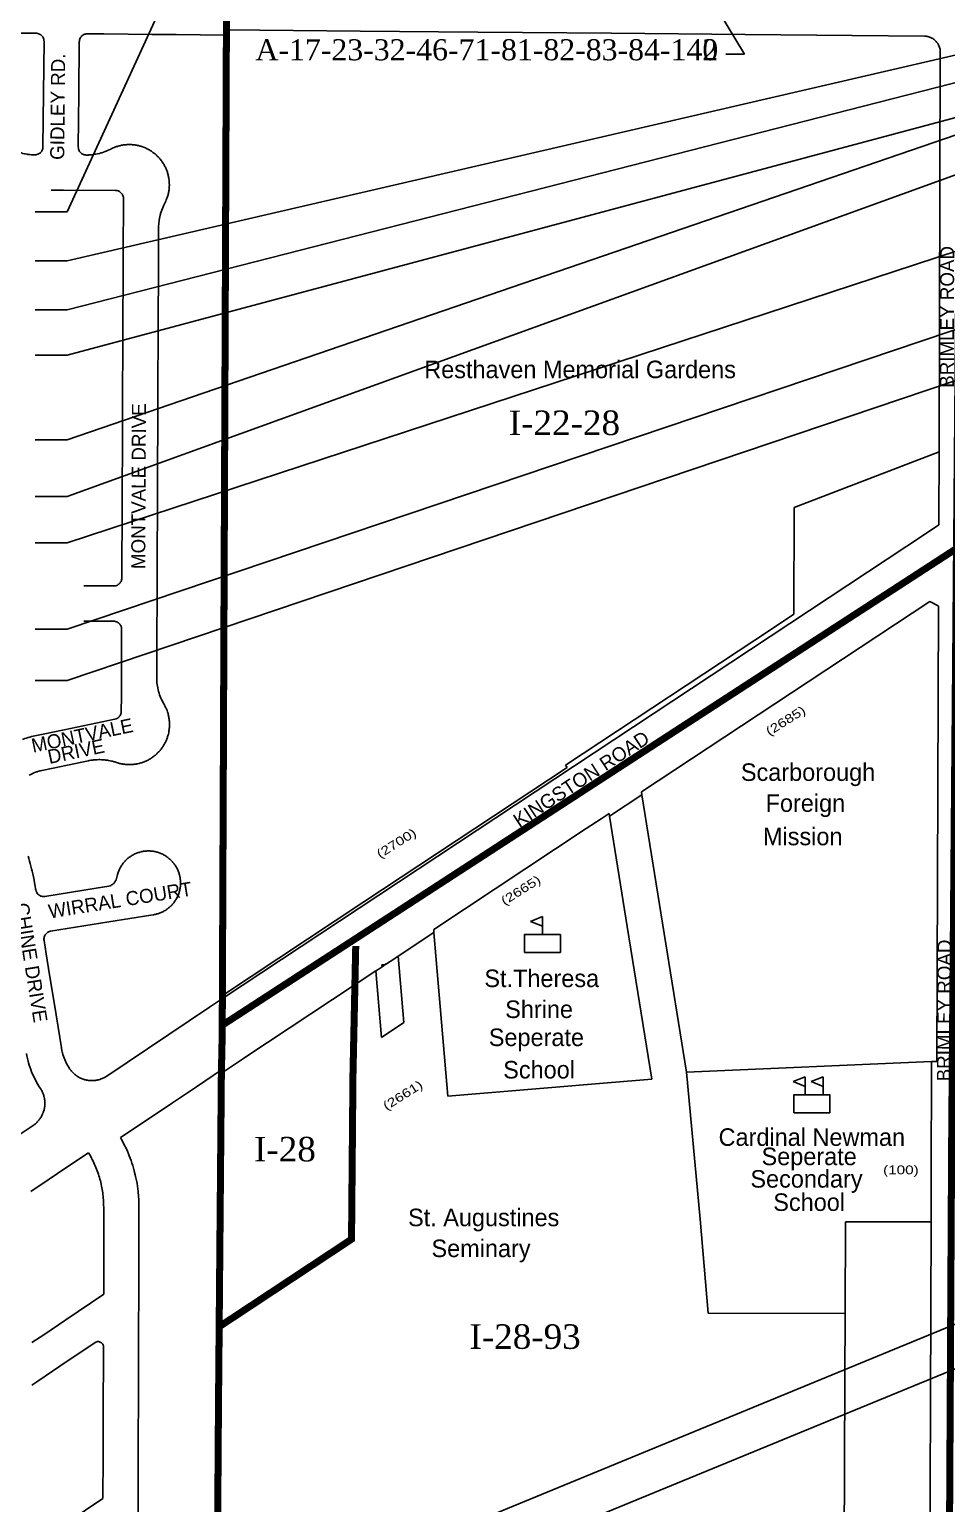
# Model space of a CAD drawing. Header units: millimetres. Extents: x 1745962 to 1749233, y 4525379 to 4529927.
# Drawn here: x 1746334 to 1746856, y 4526928 to 4527769 of the extents above; entities that cross this region are included whole.
import ezdxf
from ezdxf.enums import TextEntityAlignment as Align

# ---------------------------------------------------------------- set-up
doc = ezdxf.new("R2010")
doc.units = ezdxf.units.MM
doc.header["$LTSCALE"] = 10
doc.header["$MEASUREMENT"] = 0
doc.layers.add('2020-TECH AMEND_PENDING', color=40, linetype='Continuous', plot=False)
for name, color, linetype in [('AROLL_ADDRESS', 44, 'Continuous'), ('AROLL_LOTS', 8, 'Continuous'), ('AROLL_ROADS', 7, 'Continuous'), ('INSTITUTE', 200, 'Continuous'), ('PARKS', 62, 'Continuous'), ('ZONING_STANDARDS', 140, 'Continuous'), ('ZONING_ZONES', 140, 'Continuous')]:
    doc.layers.add(name, color=color, linetype=linetype)
doc.styles.add('DUTCH', font='dutcheb.ttf')
doc.styles.add('Univers Condensed', font='UNVR57W.TTF')
doc.styles.add('Univers Light Condensed', font='unvr47a.ttf')

# ---------------------------------------------------------------- blocks, each defined once
blk = doc.blocks.new('SEP')
at = {"layer": 'INSTITUTE'}
for p, q in [((0, 10.24), (-6.82, 7.51)), ((0, 4.78), (0, 10.24)), ((0, 4.78), (-6.82, 7.51)), ((0, 0), (0, 4.78))]:
    blk.add_line(p, q, dxfattribs=at)
blk.add_lwpolyline([(-10.24, -10.24), (10.24, -10.24), (10.24, 0), (-10.24, 0)], close=True, dxfattribs=at)
blk = doc.blocks.new('SEP-SS')
at = {"layer": 'INSTITUTE'}
for p, q in [((-3.75, 10.24), (-10.58, 7.51)), ((-3.75, 4.78), (-3.75, 10.24)), ((6.48, 10.24), (-0.34, 7.51)), ((6.48, 4.78), (6.48, 10.24)), ((-3.75, 4.78), (-10.58, 7.51)), ((-3.75, 0), (-3.75, 4.78)), ((6.48, 4.78), (-0.34, 7.51)), ((6.48, 0), (6.48, 4.78))]:
    blk.add_line(p, q, dxfattribs=at)
blk.add_lwpolyline([(-10.24, -10.24), (10.24, -10.24), (10.24, 0), (-10.24, 0)], close=True, dxfattribs=at)

msp = doc.modelspace()

# ---------------------------------------------------------------- linework, layer by layer
at = {"layer": 'AROLL_LOTS'}
for points in [[(1746445.87, 4527765.64), (1746445.88, 4527768.68)], [(1746445.88, 4527768.68), (1746522.08, 4527767.98)], [(1746522.08, 4527767.98), (1746589.11, 4527767.37)], [(1746328.24, 4527766.8), (1746337.38, 4527766.7)], [(1746337.38, 4527766.7), (1746337.88, 4527766.67), (1746338.37, 4527766.58), (1746338.85, 4527766.44), (1746339.31, 4527766.25), (1746339.75, 4527766.01), (1746340.16, 4527765.72), (1746340.54, 4527765.4), (1746340.87, 4527765.03), (1746341.17, 4527764.62), (1746341.42, 4527764.19), (1746341.62, 4527763.73), (1746341.77, 4527763.25), (1746341.87, 4527762.76), (1746341.9, 4527762.08)], [(1746341.9, 4527762.08), (1746341.61, 4527732.5)], [(1746362.02, 4527761.89), (1746361.73, 4527732.32)], [(1746362.02, 4527761.89), (1746362.06, 4527762.38), (1746362.14, 4527762.88), (1746362.28, 4527763.36), (1746362.48, 4527763.82), (1746362.72, 4527764.26), (1746363, 4527764.66), (1746363.34, 4527765.04), (1746363.7, 4527765.38), (1746364.11, 4527765.67), (1746364.54, 4527765.92), (1746364.99, 4527766.12), (1746365.47, 4527766.27), (1746365.96, 4527766.37), (1746366.64, 4527766.41)], [(1746366.64, 4527766.41), (1746376.09, 4527766.31)], [(1746376.09, 4527766.31), (1746389.8, 4527766.18)], [(1746389.8, 4527766.18), (1746403.51, 4527766.05)], [(1746403.51, 4527766.05), (1746417.22, 4527765.92)], [(1746417.22, 4527765.92), (1746430.94, 4527765.79)], [(1746430.94, 4527765.79), (1746445.87, 4527765.64)], [(1746445.72, 4527731.51), (1746445.87, 4527765.64)], [(1746589.11, 4527767.37), (1746665.3, 4527766.68)], [(1746665.3, 4527766.68), (1746741.5, 4527765.98)], [(1746741.5, 4527765.98), (1746802.46, 4527765.43)], [(1746802.46, 4527765.43), (1746843.72, 4527765.06)], [(1746843.72, 4527765.06), (1746844.22, 4527765.04), (1746844.71, 4527764.99), (1746845.2, 4527764.92), (1746845.7, 4527764.82), (1746846.18, 4527764.69), (1746846.66, 4527764.54), (1746847.13, 4527764.36), (1746847.59, 4527764.16), (1746848.03, 4527763.93), (1746848.46, 4527763.68), (1746848.88, 4527763.4), (1746849.28, 4527763.1), (1746849.66, 4527762.78), (1746850.03, 4527762.45), (1746850.38, 4527762.09), (1746850.7, 4527761.71), (1746851.01, 4527761.32), (1746851.3, 4527760.9), (1746851.55, 4527760.48), (1746851.79, 4527760.04), (1746852.01, 4527759.58), (1746852.2, 4527759.12), (1746852.36, 4527758.65), (1746852.5, 4527758.16), (1746852.61, 4527757.68), (1746852.69, 4527757.18), (1746852.74, 4527756.69), (1746852.77, 4527755.88)], [(1746852.08, 4527528.08), (1746852.77, 4527755.88)], [(1746341.61, 4527732.5), (1746341.3, 4527701.9)], [(1746361.73, 4527732.32), (1746361.42, 4527701.88)], [(1746445.68, 4527722.37), (1746445.72, 4527731.51)], [(1746445.55, 4527693.43), (1746445.68, 4527722.37)], [(1746341.3, 4527701.9), (1746341.27, 4527701.4), (1746341.18, 4527700.9), (1746341.04, 4527700.42), (1746340.85, 4527699.97), (1746340.61, 4527699.53), (1746340.32, 4527699.12), (1746339.99, 4527698.75), (1746339.62, 4527698.41), (1746339.21, 4527698.11), (1746338.78, 4527697.87), (1746338.32, 4527697.67), (1746337.85, 4527697.52), (1746337.36, 4527697.42), (1746336.73, 4527697.39)], [(1746365.97, 4527697.26), (1746365.47, 4527697.29), (1746364.99, 4527697.38), (1746364.5, 4527697.52), (1746364.04, 4527697.7), (1746363.6, 4527697.94), (1746363.19, 4527698.23), (1746362.82, 4527698.55), (1746362.47, 4527698.92), (1746362.17, 4527699.32), (1746361.92, 4527699.75), (1746361.72, 4527700.21), (1746361.57, 4527700.69), (1746361.47, 4527701.18), (1746361.42, 4527701.88)], [(1746375.83, 4527698.9), (1746376.78, 4527699.24), (1746377.24, 4527699.42), (1746378.17, 4527699.81), (1746379.08, 4527700.21), (1746380.03, 4527700.7)], [(1746380.03, 4527700.7), (1746380.47, 4527700.91), (1746380.92, 4527701.13), (1746381.39, 4527701.33), (1746381.84, 4527701.52), (1746382.31, 4527701.71), (1746382.78, 4527701.88), (1746383.25, 4527702.05), (1746383.73, 4527702.2), (1746384.2, 4527702.34), (1746384.68, 4527702.47), (1746385.17, 4527702.6), (1746385.66, 4527702.71), (1746386.15, 4527702.81), (1746386.65, 4527702.9), (1746387.26, 4527702.99)], [(1746387.26, 4527702.99), (1746387.76, 4527703.06), (1746388.25, 4527703.11), (1746388.76, 4527703.16), (1746389.25, 4527703.19), (1746389.76, 4527703.21), (1746390.26, 4527703.23), (1746390.76, 4527703.23), (1746391.26, 4527703.21), (1746391.75, 4527703.19), (1746392.26, 4527703.16), (1746392.75, 4527703.11), (1746393.25, 4527703.06), (1746393.74, 4527702.99), (1746394.23, 4527702.91), (1746394.73, 4527702.83), (1746395.22, 4527702.73), (1746395.71, 4527702.62), (1746396.2, 4527702.5), (1746396.68, 4527702.37), (1746397.16, 4527702.23), (1746397.64, 4527702.07), (1746398.1, 4527701.92), (1746398.57, 4527701.74), (1746399.21, 4527701.49)], [(1746399.21, 4527701.49), (1746399.68, 4527701.29), (1746400.14, 4527701.09), (1746400.58, 4527700.88), (1746401.03, 4527700.65), (1746401.48, 4527700.41), (1746401.9, 4527700.16), (1746402.34, 4527699.91), (1746402.76, 4527699.65), (1746403.19, 4527699.38), (1746403.59, 4527699.1), (1746404, 4527698.8), (1746404.4, 4527698.5), (1746404.8, 4527698.2), (1746405.18, 4527697.88), (1746405.56, 4527697.55), (1746405.93, 4527697.22), (1746406.29, 4527696.87), (1746406.66, 4527696.52), (1746407.01, 4527696.17), (1746407.34, 4527695.8), (1746407.68, 4527695.43), (1746408, 4527695.06), (1746408.32, 4527694.66), (1746408.75, 4527694.12)], [(1746336.73, 4527697.39), (1746335.73, 4527697.4), (1746334.73, 4527697.45), (1746333.73, 4527697.54), (1746332.74, 4527697.66), (1746332.24, 4527697.73), (1746331.25, 4527697.9), (1746330.77, 4527697.99), (1746329.79, 4527698.21), (1746328.82, 4527698.46), (1746328.74, 4527698.48)], [(1746375.83, 4527698.9), (1746374.89, 4527698.59), (1746374.41, 4527698.45), (1746373.45, 4527698.18), (1746372.48, 4527697.96), (1746371.49, 4527697.76), (1746370.99, 4527697.68), (1746370.01, 4527697.53), (1746369.52, 4527697.47), (1746368.52, 4527697.37), (1746367.52, 4527697.3), (1746367.02, 4527697.28), (1746365.97, 4527697.26)], [(1746408.75, 4527694.12), (1746409.04, 4527693.72), (1746409.33, 4527693.3), (1746409.61, 4527692.89), (1746409.88, 4527692.47), (1746410.14, 4527692.05), (1746410.39, 4527691.61), (1746410.63, 4527691.17), (1746410.86, 4527690.73), (1746411.08, 4527690.28), (1746411.29, 4527689.83), (1746411.49, 4527689.37), (1746411.68, 4527688.91), (1746411.86, 4527688.44), (1746412.04, 4527687.98), (1746412.2, 4527687.5), (1746412.36, 4527687.02), (1746412.49, 4527686.54), (1746412.62, 4527686.06), (1746412.74, 4527685.57), (1746412.85, 4527685.09), (1746412.95, 4527684.6), (1746413.04, 4527684.11), (1746413.11, 4527683.62), (1746413.2, 4527682.93)], [(1746445.47, 4527675.15), (1746445.55, 4527693.43)], [(1746345.95, 4527677.23), (1746353.07, 4527677.2)], [(1746353.07, 4527677.2), (1746382.62, 4527677.07)], [(1746382.62, 4527677.07), (1746383.11, 4527677.05), (1746383.61, 4527676.97), (1746384.09, 4527676.83), (1746384.55, 4527676.64), (1746384.98, 4527676.4), (1746385.4, 4527676.12), (1746385.78, 4527675.79), (1746386.12, 4527675.42), (1746386.41, 4527675.02), (1746386.66, 4527674.59), (1746386.87, 4527674.13), (1746387.02, 4527673.65), (1746387.12, 4527673.16), (1746387.16, 4527672.49)], [(1746413.2, 4527682.93), (1746413.25, 4527682.43), (1746413.29, 4527681.93), (1746413.32, 4527681.44), (1746413.33, 4527680.93), (1746413.35, 4527680.43), (1746413.34, 4527679.93), (1746413.33, 4527679.43), (1746413.3, 4527678.93), (1746413.26, 4527678.44), (1746413.21, 4527677.94), (1746413.16, 4527677.44), (1746413.09, 4527676.94), (1746413.01, 4527676.45), (1746412.92, 4527675.96), (1746412.81, 4527675.47), (1746412.7, 4527674.98), (1746412.58, 4527674.49), (1746412.44, 4527674.01), (1746412.3, 4527673.53), (1746412.14, 4527673.06), (1746411.98, 4527672.6), (1746411.8, 4527672.13), (1746411.62, 4527671.66), (1746411.35, 4527671.02)], [(1746445.41, 4527659.92), (1746445.47, 4527675.15)], [(1746387.13, 4527663.35), (1746387.16, 4527672.49)], [(1746407.47, 4527659.53), (1746407.54, 4527660.03), (1746407.7, 4527661.01), (1746407.9, 4527662), (1746408.13, 4527662.97), (1746408.26, 4527663.45), (1746408.39, 4527663.93), (1746408.69, 4527664.89), (1746409, 4527665.83), (1746409.36, 4527666.77), (1746409.54, 4527667.24), (1746409.75, 4527667.7), (1746410.16, 4527668.61), (1746410.38, 4527669.05), (1746410.74, 4527669.78)], [(1746411.35, 4527671.02), (1746411.14, 4527670.57), (1746410.74, 4527669.78)], [(1746387.07, 4527649.63), (1746387.13, 4527663.35)], [(1746407.21, 4527655.76), (1746407.24, 4527656.76), (1746407.29, 4527657.76), (1746407.38, 4527658.76), (1746407.47, 4527659.53)], [(1746445.35, 4527647.19), (1746445.41, 4527659.92)], [(1746407.18, 4527647.34), (1746407.21, 4527655.76)], [(1746387.01, 4527635.92), (1746387.07, 4527649.63)], [(1746407.13, 4527635.16), (1746407.18, 4527647.34)], [(1746445.3, 4527634.99), (1746445.35, 4527647.19)], [(1746386.96, 4527622.2), (1746387.01, 4527635.92)], [(1746407.07, 4527622.97), (1746407.13, 4527635.16)], [(1746445.24, 4527622.8), (1746445.3, 4527634.99)], [(1746386.9, 4527608.49), (1746386.96, 4527622.2)], [(1746407.02, 4527610.77), (1746407.07, 4527622.97)], [(1746445.19, 4527610.62), (1746445.24, 4527622.8)], [(1746386.84, 4527594.78), (1746386.9, 4527608.49)], [(1746406.98, 4527598.58), (1746407.02, 4527610.77)], [(1746445.14, 4527598.43), (1746445.19, 4527610.62)], [(1746386.78, 4527581.06), (1746386.84, 4527594.78)], [(1746406.92, 4527586.4), (1746406.98, 4527598.58)], [(1746445.08, 4527586.24), (1746445.14, 4527598.43)], [(1746406.87, 4527574.2), (1746406.92, 4527586.4)], [(1746445.02, 4527574.04), (1746445.08, 4527586.24)], [(1746386.73, 4527567.35), (1746386.78, 4527581.06)], [(1746406.83, 4527562.01), (1746406.87, 4527574.2)], [(1746386.67, 4527553.63), (1746386.73, 4527567.35)], [(1746444.97, 4527561.85), (1746445.02, 4527574.04)], [(1746406.77, 4527549.83), (1746406.83, 4527562.01)], [(1746444.92, 4527549.67), (1746444.97, 4527561.85)], [(1746386.62, 4527539.92), (1746386.67, 4527553.63)], [(1746406.72, 4527537.63), (1746406.77, 4527549.83)], [(1746444.86, 4527537.48), (1746444.92, 4527549.67)], [(1746386.55, 4527526.2), (1746386.62, 4527539.92)], [(1746406.67, 4527525.44), (1746406.72, 4527537.63)], [(1746444.81, 4527525.28), (1746444.86, 4527537.48)], [(1746386.51, 4527512.49), (1746386.55, 4527526.2)], [(1746406.62, 4527513.25), (1746406.67, 4527525.44)], [(1746444.76, 4527513.09), (1746444.81, 4527525.28)], [(1746769.48, 4527496.36), (1746852.08, 4527528.08)], [(1746851.97, 4527489.98), (1746852.08, 4527528.08)], [(1746386.45, 4527498.78), (1746386.51, 4527512.49)], [(1746406.57, 4527501.06), (1746406.62, 4527513.25)], [(1746444.7, 4527500.9), (1746444.76, 4527513.09)], [(1746386.39, 4527485.06), (1746386.45, 4527498.78)], [(1746406.52, 4527488.87), (1746406.57, 4527501.06)], [(1746444.65, 4527488.72), (1746444.7, 4527500.9)], [(1746769.29, 4527435.4), (1746769.48, 4527496.36)], [(1746386.33, 4527469.82), (1746386.39, 4527485.06)], [(1746406.46, 4527476.68), (1746406.52, 4527488.87)], [(1746444.59, 4527476.52), (1746444.65, 4527488.72)], [(1746844.83, 4527481.71), (1746851.96, 4527486.34)], [(1746851.96, 4527486.34), (1746851.97, 4527489.98)], [(1746406.42, 4527464.49), (1746406.46, 4527476.68)], [(1746443.57, 4527216.25), (1746844.83, 4527481.71)], [(1746444.55, 4527464.33), (1746444.59, 4527476.52)], [(1746386.27, 4527456.11), (1746386.33, 4527469.82)], [(1746406.37, 4527452.3), (1746406.42, 4527464.49)], [(1746444.49, 4527452.14), (1746444.55, 4527464.33)], [(1746381.68, 4527451.56), (1746364.59, 4527451.63)], [(1746386.27, 4527456.11), (1746386.24, 4527455.61), (1746386.16, 4527455.12), (1746386.02, 4527454.64), (1746385.83, 4527454.17), (1746385.59, 4527453.74), (1746385.31, 4527453.32), (1746384.98, 4527452.94), (1746384.61, 4527452.61), (1746384.21, 4527452.31), (1746383.78, 4527452.06), (1746383.32, 4527451.85), (1746382.84, 4527451.7), (1746382.35, 4527451.6), (1746381.68, 4527451.56)], [(1746406.31, 4527440.11), (1746406.37, 4527452.3)], [(1746444.43, 4527439.95), (1746444.49, 4527452.14)], [(1746406.27, 4527427.91), (1746406.31, 4527440.11)], [(1746444.39, 4527427.76), (1746444.43, 4527439.95)], [(1746777.4, 4527396.88), (1746846.75, 4527442.76)], [(1746851.62, 4527440.13), (1746846.75, 4527442.76)], [(1746850.87, 4527180.45), (1746851.82, 4527440.02)], [(1746851.82, 4527440.02), (1746851.62, 4527440.13)], [(1746381.6, 4527431.44), (1746364.59, 4527431.51)], [(1746381.6, 4527431.44), (1746382.09, 4527431.41), (1746382.59, 4527431.33), (1746383.07, 4527431.19), (1746383.53, 4527431.01), (1746383.97, 4527430.77), (1746384.38, 4527430.48), (1746384.76, 4527430.15), (1746385.1, 4527429.79), (1746385.39, 4527429.38), (1746385.64, 4527428.95), (1746385.85, 4527428.49), (1746386, 4527428.02), (1746386.1, 4527427.53), (1746386.15, 4527426.85)], [(1746757.17, 4527427.38), (1746769.29, 4527435.4)], [(1746386.11, 4527417.12), (1746386.15, 4527426.85)], [(1746406.22, 4527415.73), (1746406.27, 4527427.91)], [(1746444.33, 4527415.57), (1746444.39, 4527427.76)], [(1746639.24, 4527349.36), (1746757.17, 4527427.38)], [(1746386.05, 4527402.81), (1746386.11, 4527417.12)], [(1746406.16, 4527403.54), (1746406.22, 4527415.73)], [(1746444.27, 4527403.38), (1746444.33, 4527415.57)], [(1746385.99, 4527388.51), (1746386.05, 4527402.81)], [(1746406.15, 4527399.58), (1746406.16, 4527403.54)], [(1746407.23, 4527391.43), (1746406.97, 4527392.4), (1746406.76, 4527393.37), (1746406.58, 4527394.36), (1746406.43, 4527395.35), (1746406.3, 4527396.34), (1746406.22, 4527397.33), (1746406.17, 4527398.33), (1746406.16, 4527398.84), (1746406.15, 4527399.58)], [(1746444.21, 4527390.89), (1746444.27, 4527403.38)], [(1746410.32, 4527384.07), (1746409.82, 4527384.95), (1746409.37, 4527385.83), (1746408.93, 4527386.73), (1746408.53, 4527387.65), (1746408.15, 4527388.57), (1746407.82, 4527389.52), (1746407.51, 4527390.47), (1746407.23, 4527391.43)], [(1746444.14, 4527374.37), (1746444.21, 4527390.89)], [(1746682.44, 4527334.08), (1746777.4, 4527396.88)], [(1746385.95, 4527380.03), (1746385.99, 4527388.51)], [(1746410.32, 4527384.07), (1746410.56, 4527383.64), (1746410.8, 4527383.2), (1746411.03, 4527382.76), (1746411.24, 4527382.31), (1746411.46, 4527381.85), (1746411.83, 4527380.95)], [(1746411.83, 4527380.95), (1746412.01, 4527380.49), (1746412.29, 4527379.71)], [(1746353.3, 4527369.53), (1746382.32, 4527375.58)], [(1746385.95, 4527380.03), (1746385.92, 4527379.53), (1746385.84, 4527379.04), (1746385.71, 4527378.56), (1746385.51, 4527378.1), (1746385.28, 4527377.66), (1746384.99, 4527377.24), (1746384.67, 4527376.87), (1746384.3, 4527376.53), (1746383.89, 4527376.23), (1746383.46, 4527375.98), (1746383.01, 4527375.78), (1746382.32, 4527375.58)], [(1746412.29, 4527379.71), (1746412.44, 4527379.23), (1746412.58, 4527378.75), (1746412.71, 4527378.27), (1746412.83, 4527377.78), (1746412.94, 4527377.3), (1746413.03, 4527376.81), (1746413.12, 4527376.31), (1746413.2, 4527375.82), (1746413.26, 4527375.32), (1746413.32, 4527374.82), (1746413.37, 4527374.33), (1746413.41, 4527373.82), (1746413.43, 4527373.32), (1746413.43, 4527372.83), (1746413.43, 4527372.33), (1746413.43, 4527371.83), (1746413.41, 4527371.33), (1746413.38, 4527370.83), (1746413.33, 4527370.33), (1746413.28, 4527369.83), (1746413.22, 4527369.34), (1746413.14, 4527368.85), (1746413.05, 4527368.35), (1746412.96, 4527367.86), (1746412.78, 4527367.08)], [(1746444.04, 4527351.29), (1746444.14, 4527373.21)], [(1746444.14, 4527373.21), (1746444.14, 4527374.37)], [(1746329.59, 4527363.99), (1746330.52, 4527364.34), (1746331, 4527364.5), (1746331.94, 4527364.83), (1746332.89, 4527365.12), (1746333.86, 4527365.39), (1746334.83, 4527365.65), (1746335.8, 4527365.88), (1746336.61, 4527366.06)], [(1746336.61, 4527366.06), (1746341.37, 4527367.05)], [(1746341.37, 4527367.05), (1746353.3, 4527369.53)], [(1746412.78, 4527367.08), (1746412.65, 4527366.59), (1746412.52, 4527366.11), (1746412.37, 4527365.63), (1746412.21, 4527365.16), (1746412.05, 4527364.69), (1746411.87, 4527364.22), (1746411.68, 4527363.75), (1746411.49, 4527363.3), (1746411.28, 4527362.84), (1746411.06, 4527362.4), (1746410.84, 4527361.94), (1746410.6, 4527361.5), (1746410.36, 4527361.06), (1746410.1, 4527360.64), (1746409.83, 4527360.21), (1746409.55, 4527359.8), (1746409.28, 4527359.39), (1746408.98, 4527358.98), (1746408.68, 4527358.58), (1746408.37, 4527358.19), (1746408.05, 4527357.8), (1746407.73, 4527357.42), (1746407.39, 4527357.05), (1746407.05, 4527356.69), (1746406.49, 4527356.12)], [(1746406.49, 4527356.12), (1746406.12, 4527355.77), (1746405.75, 4527355.44), (1746405.38, 4527355.11), (1746404.98, 4527354.8), (1746404.59, 4527354.48), (1746404.2, 4527354.18), (1746403.79, 4527353.89), (1746403.38, 4527353.6), (1746402.97, 4527353.33), (1746402.54, 4527353.06), (1746402.11, 4527352.8), (1746401.67, 4527352.56), (1746401.24, 4527352.31), (1746400.79, 4527352.09), (1746400.34, 4527351.87), (1746399.89, 4527351.67), (1746399.43, 4527351.46), (1746398.97, 4527351.27), (1746398.5, 4527351.09), (1746398.02, 4527350.93), (1746397.56, 4527350.77), (1746397.07, 4527350.62), (1746396.59, 4527350.49), (1746396.11, 4527350.36), (1746395.32, 4527350.18)], [(1746340.7, 4527346.37), (1746347.09, 4527347.7)], [(1746347.09, 4527347.7), (1746363.5, 4527351.11)], [(1746363.5, 4527351.11), (1746367.19, 4527351.88)], [(1746367.19, 4527351.88), (1746367.68, 4527351.98), (1746368.67, 4527352.16), (1746369.65, 4527352.29), (1746370.15, 4527352.35), (1746371.16, 4527352.44), (1746372.15, 4527352.5), (1746373.15, 4527352.52), (1746373.65, 4527352.52), (1746374.65, 4527352.5), (1746375.65, 4527352.44), (1746376.64, 4527352.35), (1746377.14, 4527352.29), (1746378.14, 4527352.16), (1746378.62, 4527352.07), (1746379.6, 4527351.89), (1746380.36, 4527351.72)], [(1746380.36, 4527351.72), (1746380.85, 4527351.6), (1746381.82, 4527351.34), (1746382.3, 4527351.2), (1746383.21, 4527350.91)], [(1746395.32, 4527350.18), (1746394.84, 4527350.08), (1746394.34, 4527350), (1746393.85, 4527349.92), (1746393.36, 4527349.85), (1746392.86, 4527349.8), (1746392.36, 4527349.75), (1746391.86, 4527349.72), (1746391.36, 4527349.7), (1746390.86, 4527349.68), (1746390.36, 4527349.68), (1746389.86, 4527349.69), (1746389.37, 4527349.72), (1746388.86, 4527349.75), (1746388.36, 4527349.79), (1746387.87, 4527349.85), (1746387.37, 4527349.91), (1746386.88, 4527349.99), (1746386.39, 4527350.07), (1746385.89, 4527350.17), (1746385.4, 4527350.28), (1746384.92, 4527350.4), (1746384.43, 4527350.53), (1746383.95, 4527350.67), (1746383.21, 4527350.91)], [(1746443.95, 4527329.65), (1746444.04, 4527351.29)], [(1746524.17, 4527271.4), (1746640.08, 4527348.09)], [(1746640.08, 4527348.09), (1746639.24, 4527349.36)], [(1746333.45, 4527343.6), (1746333.88, 4527343.84), (1746334.32, 4527344.08), (1746334.77, 4527344.31), (1746335.22, 4527344.52), (1746335.67, 4527344.74), (1746336.12, 4527344.93), (1746336.59, 4527345.12), (1746337.05, 4527345.3), (1746337.53, 4527345.48), (1746338, 4527345.64), (1746338.47, 4527345.79), (1746338.96, 4527345.94), (1746339.44, 4527346.07), (1746339.92, 4527346.19), (1746340.7, 4527346.37)], [(1746682.71, 4527332.42), (1746664.29, 4527320.24)], [(1746682.44, 4527334.08), (1746682.71, 4527332.42)], [(1746708.05, 4527174.41), (1746682.71, 4527332.42)], [(1746443.87, 4527305.96), (1746443.95, 4527329.65)], [(1746651, 4527313.27), (1746659.43, 4527318.85)], [(1746659.43, 4527318.85), (1746664.03, 4527321.89)], [(1746664.29, 4527320.24), (1746664.03, 4527321.89)], [(1746674.38, 4527257.45), (1746664.29, 4527320.24)], [(1746443.79, 4527281.27), (1746443.87, 4527305.96)], [(1746564.05, 4527255.75), (1746651, 4527313.27)], [(1746332.84, 4527297.56), (1746333.26, 4527296.12), (1746333.66, 4527294.67), (1746334.06, 4527293.23), (1746334.43, 4527291.77), (1746334.8, 4527290.32), (1746335.15, 4527288.86), (1746335.48, 4527287.4), (1746335.84, 4527285.74)], [(1746396.54, 4527299.79), (1746396.07, 4527299.66), (1746395.6, 4527299.5), (1746395.12, 4527299.33), (1746394.65, 4527299.16), (1746394.19, 4527298.96), (1746393.73, 4527298.76), (1746393.29, 4527298.54), (1746392.84, 4527298.32), (1746392.4, 4527298.08), (1746391.97, 4527297.82), (1746391.55, 4527297.57), (1746391.13, 4527297.29), (1746390.72, 4527296.99), (1746390.32, 4527296.7), (1746389.93, 4527296.39), (1746389.54, 4527296.08), (1746389.16, 4527295.74), (1746388.79, 4527295.41), (1746388.44, 4527295.05), (1746388.09, 4527294.69), (1746387.76, 4527294.32), (1746387.43, 4527293.94), (1746387.11, 4527293.56), (1746386.69, 4527293.01)], [(1746408.49, 4527299.03), (1746408.03, 4527299.22), (1746407.56, 4527299.39), (1746407.09, 4527299.56), (1746406.61, 4527299.71), (1746406.13, 4527299.83), (1746405.64, 4527299.96), (1746405.16, 4527300.07), (1746404.67, 4527300.16), (1746404.17, 4527300.24), (1746403.68, 4527300.31), (1746403.18, 4527300.37), (1746402.68, 4527300.41), (1746402.18, 4527300.44), (1746401.68, 4527300.45), (1746401.18, 4527300.45), (1746400.68, 4527300.44), (1746400.18, 4527300.41), (1746399.69, 4527300.37), (1746399.19, 4527300.31), (1746398.7, 4527300.25), (1746398.2, 4527300.17), (1746397.71, 4527300.07), (1746397.22, 4527299.96), (1746396.54, 4527299.79)], [(1746417.41, 4527291.04), (1746417.16, 4527291.48), (1746416.9, 4527291.9), (1746416.62, 4527292.32), (1746416.34, 4527292.74), (1746416.05, 4527293.14), (1746415.74, 4527293.54), (1746415.42, 4527293.92), (1746415.1, 4527294.3), (1746414.77, 4527294.67), (1746414.42, 4527295.03), (1746414.05, 4527295.38), (1746413.69, 4527295.73), (1746413.32, 4527296.05), (1746412.94, 4527296.37), (1746412.54, 4527296.68), (1746412.14, 4527296.98), (1746411.73, 4527297.27), (1746411.31, 4527297.54), (1746410.89, 4527297.81), (1746410.46, 4527298.06), (1746410.02, 4527298.3), (1746409.58, 4527298.53), (1746409.12, 4527298.75), (1746408.49, 4527299.03)], [(1746386.69, 4527293.01), (1746386.4, 4527292.6), (1746386.12, 4527292.19), (1746385.85, 4527291.76), (1746385.6, 4527291.34), (1746385.35, 4527290.9), (1746385.12, 4527290.46), (1746384.9, 4527290.01), (1746384.69, 4527289.56), (1746384.49, 4527289.1), (1746384.31, 4527288.63), (1746384.14, 4527288.16), (1746383.98, 4527287.69), (1746383.8, 4527287.08)], [(1746419.46, 4527279.25), (1746419.55, 4527279.75), (1746419.61, 4527280.25), (1746419.65, 4527280.75), (1746419.68, 4527281.24), (1746419.7, 4527281.74), (1746419.7, 4527282.25), (1746419.69, 4527282.74), (1746419.68, 4527283.24), (1746419.63, 4527283.75), (1746419.59, 4527284.24), (1746419.52, 4527284.73), (1746419.45, 4527285.23), (1746419.36, 4527285.72), (1746419.25, 4527286.21), (1746419.14, 4527286.7), (1746419, 4527287.18), (1746418.86, 4527287.66), (1746418.7, 4527288.13), (1746418.53, 4527288.6), (1746418.35, 4527289.06), (1746418.15, 4527289.53), (1746417.95, 4527289.99), (1746417.73, 4527290.43), (1746417.41, 4527291.04)], [(1746335.84, 4527285.74), (1746336.24, 4527283.79), (1746336.52, 4527282.32), (1746336.87, 4527280.34), (1746337.13, 4527278.82)], [(1746371.65, 4527279.2), (1746378.84, 4527280.36)], [(1746382.95, 4527284.05), (1746382.76, 4527283.59), (1746382.52, 4527283.15), (1746382.25, 4527282.73), (1746381.94, 4527282.34), (1746381.61, 4527281.97), (1746381.24, 4527281.63), (1746380.85, 4527281.32), (1746380.43, 4527281.04), (1746379.99, 4527280.8), (1746379.54, 4527280.59), (1746378.84, 4527280.36)], [(1746382.95, 4527284.05), (1746383.8, 4527287.08)], [(1746443.7, 4527257.16), (1746443.79, 4527281.27)], [(1746337.13, 4527278.82), (1746337.22, 4527278.26)], [(1746342.46, 4527274.47), (1746341.97, 4527274.43), (1746341.46, 4527274.43), (1746340.97, 4527274.49), (1746340.48, 4527274.6), (1746340.01, 4527274.75), (1746339.56, 4527274.97), (1746339.13, 4527275.24), (1746338.74, 4527275.53), (1746338.38, 4527275.89), (1746338.06, 4527276.27), (1746337.79, 4527276.69), (1746337.56, 4527277.13), (1746337.38, 4527277.6), (1746337.22, 4527278.26)], [(1746342.46, 4527274.47), (1746371.65, 4527279.2)], [(1746413.81, 4527268.72), (1746414.16, 4527269.06), (1746414.53, 4527269.42), (1746414.87, 4527269.77), (1746415.19, 4527270.15), (1746415.52, 4527270.53), (1746415.83, 4527270.92), (1746416.13, 4527271.32), (1746416.43, 4527271.73), (1746416.71, 4527272.14), (1746416.98, 4527272.56), (1746417.24, 4527272.99), (1746417.48, 4527273.42), (1746417.71, 4527273.87), (1746417.93, 4527274.32), (1746418.14, 4527274.78), (1746418.34, 4527275.23), (1746418.52, 4527275.69), (1746418.69, 4527276.16), (1746418.85, 4527276.64), (1746418.99, 4527277.12), (1746419.12, 4527277.6), (1746419.24, 4527278.09), (1746419.35, 4527278.58), (1746419.46, 4527279.25)], [(1746390.81, 4527261.92), (1746402.84, 4527263.87)], [(1746402.84, 4527263.87), (1746404.35, 4527264.12)], [(1746404.35, 4527264.12), (1746404.83, 4527264.21), (1746405.33, 4527264.3), (1746405.81, 4527264.42), (1746406.29, 4527264.55), (1746406.77, 4527264.68), (1746407.25, 4527264.84), (1746407.72, 4527265.01), (1746408.2, 4527265.18), (1746408.65, 4527265.38), (1746409.1, 4527265.58), (1746409.56, 4527265.8), (1746410.01, 4527266.02), (1746410.44, 4527266.27), (1746410.87, 4527266.52), (1746411.3, 4527266.78), (1746411.72, 4527267.06), (1746412.12, 4527267.35), (1746412.53, 4527267.64), (1746412.92, 4527267.96), (1746413.3, 4527268.28), (1746413.81, 4527268.72)], [(1746443.57, 4527218.08), (1746524.17, 4527271.4)], [(1746345.68, 4527254.63), (1746378.77, 4527259.98)], [(1746378.77, 4527259.98), (1746390.81, 4527261.92)], [(1746443.69, 4527254.08), (1746443.7, 4527257.16)], [(1746564.05, 4527255.75), (1746564.19, 4527254.02)], [(1746688.33, 4527170.4), (1746674.38, 4527257.45)], [(1746341.9, 4527249.38), (1746341.84, 4527249.88), (1746341.85, 4527250.37), (1746341.9, 4527250.87), (1746342.01, 4527251.36), (1746342.18, 4527251.83), (1746342.39, 4527252.29), (1746342.65, 4527252.71), (1746342.96, 4527253.1), (1746343.3, 4527253.47), (1746343.68, 4527253.78), (1746344.1, 4527254.06), (1746344.55, 4527254.29), (1746345.02, 4527254.47), (1746345.68, 4527254.63)], [(1746341.9, 4527249.38), (1746343.11, 4527241.86)], [(1746443.59, 4527223.63), (1746443.69, 4527254.08)], [(1746543.77, 4527240.51), (1746564.19, 4527254.02)], [(1746572.05, 4527160.66), (1746564.19, 4527254.02)], [(1746343.11, 4527241.86), (1746345.06, 4527229.82)], [(1746537.14, 4527236.12), (1746541.22, 4527238.83)], [(1746541.22, 4527238.83), (1746543.77, 4527240.51)], [(1746546.97, 4527202.55), (1746543.77, 4527240.51)], [(1746345.06, 4527229.82), (1746347.79, 4527212.93)], [(1746456.94, 4527183.07), (1746531.06, 4527232.1)], [(1746531.06, 4527232.1), (1746532.33, 4527232.94)], [(1746534.26, 4527194.14), (1746531.06, 4527232.1)], [(1746532.33, 4527232.94), (1746534.65, 4527234.47)], [(1746534.53, 4527235.46), (1746536.45, 4527235.67)], [(1746534.65, 4527234.47), (1746534.53, 4527235.46)], [(1746534.65, 4527234.47), (1746536.45, 4527235.67)], [(1746536.45, 4527235.67), (1746536.59, 4527235.77)], [(1746536.56, 4527236.06), (1746537.14, 4527236.12)], [(1746536.59, 4527235.77), (1746536.56, 4527236.06)], [(1746536.59, 4527235.77), (1746537.14, 4527236.12)], [(1746443.57, 4527218.08), (1746443.59, 4527223.63)], [(1746347.79, 4527212.93), (1746351.79, 4527188.27)], [(1746436.17, 4527211.34), (1746443.57, 4527216.25)], [(1746443.57, 4527216.25), (1746443.57, 4527218.08)], [(1746377.67, 4527172.1), (1746436.17, 4527211.34)], [(1746534.26, 4527194.14), (1746546.97, 4527202.55)], [(1746356.52, 4527176.27), (1746355.99, 4527177.1), (1746355.47, 4527177.96), (1746355.22, 4527178.4), (1746354.75, 4527179.28), (1746354.52, 4527179.73), (1746354.1, 4527180.62), (1746353.7, 4527181.54), (1746353.51, 4527182.01), (1746353.16, 4527182.94), (1746352.99, 4527183.41), (1746352.69, 4527184.37), (1746352.42, 4527185.33), (1746352.29, 4527185.81), (1746352.06, 4527186.79), (1746351.88, 4527187.77), (1746351.79, 4527188.27)], [(1746331.93, 4527185.05), (1746332.2, 4527183.58), (1746332.49, 4527182.1), (1746332.85, 4527180.64), (1746333.1, 4527179.68), (1746333.53, 4527178.24), (1746333.83, 4527177.29), (1746334.32, 4527175.87), (1746334.86, 4527174.47), (1746335.24, 4527173.55), (1746335.84, 4527172.18), (1746336.49, 4527170.81), (1746337.17, 4527169.48), (1746337.64, 4527168.61), (1746338.4, 4527167.31), (1746339.19, 4527166.03), (1746339.82, 4527165.07)], [(1746443, 4527173.74), (1746455.59, 4527182.17)], [(1746455.59, 4527182.17), (1746456.94, 4527183.07)], [(1746708.05, 4527174.41), (1746847.83, 4527180.33)], [(1746847.58, 4527113.17), (1746847.83, 4527180.33)], [(1746850.87, 4527180.45), (1746847.83, 4527180.33)], [(1746364.18, 4527170.36), (1746363.71, 4527170.53), (1746363.24, 4527170.72), (1746362.78, 4527170.92), (1746362.34, 4527171.14), (1746361.89, 4527171.37), (1746361.46, 4527171.61), (1746361.03, 4527171.88), (1746360.61, 4527172.16), (1746360.21, 4527172.44), (1746359.81, 4527172.74), (1746359.41, 4527173.06), (1746359.03, 4527173.38), (1746358.67, 4527173.73), (1746358.31, 4527174.08), (1746357.97, 4527174.44), (1746357.63, 4527174.81), (1746357.31, 4527175.19), (1746357.01, 4527175.59), (1746356.52, 4527176.27)], [(1746377.67, 4527172.1), (1746377.25, 4527171.83), (1746376.82, 4527171.56), (1746376.39, 4527171.32), (1746375.94, 4527171.09), (1746375.49, 4527170.88), (1746375.03, 4527170.69), (1746374.56, 4527170.5), (1746374.1, 4527170.33), (1746373.63, 4527170.17), (1746373.14, 4527170.04), (1746372.66, 4527169.92), (1746372.17, 4527169.8), (1746371.67, 4527169.72), (1746371.18, 4527169.64), (1746370.69, 4527169.58), (1746370.19, 4527169.55), (1746369.68, 4527169.52), (1746369.19, 4527169.52), (1746368.69, 4527169.52), (1746368.19, 4527169.55), (1746367.69, 4527169.58), (1746367.19, 4527169.65), (1746366.7, 4527169.71), (1746366.2, 4527169.8), (1746365.72, 4527169.91), (1746365.24, 4527170.03), (1746364.76, 4527170.17), (1746364.18, 4527170.36)], [(1746428.74, 4527166), (1746443.02, 4527175.58)], [(1746442.47, 4527115.49), (1746443, 4527173.74)], [(1746443, 4527173.74), (1746443.02, 4527175.58)], [(1746715.9, 4527090.59), (1746708.05, 4527174.41)], [(1746339.82, 4527165.07), (1746340.09, 4527164.65), (1746340.35, 4527164.21), (1746340.59, 4527163.78), (1746340.82, 4527163.33), (1746341.04, 4527162.88), (1746341.23, 4527162.42), (1746341.42, 4527161.96), (1746341.59, 4527161.49), (1746341.75, 4527161.01), (1746341.88, 4527160.53), (1746342, 4527160.04), (1746342.16, 4527159.29)], [(1746414.61, 4527156.52), (1746428.74, 4527166)], [(1746626.72, 4527165.24), (1746572.05, 4527160.66)], [(1746663.16, 4527168.29), (1746626.72, 4527165.24)], [(1746688.33, 4527170.4), (1746663.16, 4527168.29)], [(1746342.16, 4527159.29), (1746342.24, 4527158.8), (1746342.31, 4527158.3), (1746342.35, 4527157.8), (1746342.39, 4527157.31), (1746342.4, 4527156.8), (1746342.4, 4527156.31), (1746342.38, 4527155.8), (1746342.35, 4527155.31), (1746342.3, 4527154.81), (1746342.23, 4527154.32), (1746342.15, 4527153.82), (1746342.05, 4527153.33), (1746341.94, 4527152.84), (1746341.81, 4527152.35), (1746341.66, 4527151.88), (1746341.5, 4527151.4), (1746341.32, 4527150.95), (1746341.13, 4527150.48), (1746340.93, 4527150.02), (1746340.71, 4527149.58), (1746340.47, 4527149.14), (1746340.22, 4527148.7), (1746339.95, 4527148.28), (1746339.67, 4527147.87), (1746339.38, 4527147.45), (1746339.07, 4527147.07), (1746338.75, 4527146.68), (1746338.42, 4527146.31), (1746338.08, 4527145.94), (1746337.73, 4527145.59), (1746337.36, 4527145.24), (1746336.99, 4527144.92), (1746336.6, 4527144.6), (1746336.2, 4527144.3), (1746335.65, 4527143.91)], [(1746400.62, 4527147.13), (1746414.61, 4527156.52)], [(1746385.53, 4527137.01), (1746400.62, 4527147.13)], [(1746317.45, 4527131.7), (1746335.65, 4527143.91)], [(1746390.04, 4527127.83), (1746389.45, 4527129.21), (1746389.04, 4527130.13), (1746388.41, 4527131.49), (1746387.98, 4527132.39), (1746387.3, 4527133.73), (1746386.85, 4527134.62), (1746386.13, 4527135.93), (1746385.53, 4527137.01)], [(1746352.08, 4527118.21), (1746367.25, 4527128.38)], [(1746367.25, 4527128.38), (1746368.02, 4527127.1), (1746368.5, 4527126.22), (1746368.98, 4527125.34), (1746369.44, 4527124.46), (1746369.9, 4527123.56), (1746370.33, 4527122.66), (1746370.74, 4527121.75), (1746371.14, 4527120.84), (1746371.53, 4527119.91), (1746371.9, 4527118.98), (1746372.25, 4527118.05), (1746372.59, 4527117.11), (1746372.91, 4527116.16), (1746373.22, 4527115.21), (1746373.51, 4527114.25), (1746373.79, 4527113.29), (1746374.04, 4527112.33), (1746374.28, 4527111.35), (1746374.5, 4527110.38), (1746374.71, 4527109.4), (1746374.9, 4527108.42), (1746375.08, 4527107.44), (1746375.24, 4527106.44), (1746375.38, 4527105.46), (1746375.51, 4527104.47), (1746375.62, 4527103.47), (1746375.71, 4527102.48), (1746375.78, 4527101.48), (1746375.84, 4527100.48), (1746375.87, 4527099.48), (1746375.9, 4527098.48), (1746375.91, 4527097.43)], [(1746395.54, 4527106.37), (1746395.35, 4527107.85), (1746395.15, 4527109.34), (1746394.92, 4527110.83), (1746394.74, 4527111.8), (1746394.46, 4527113.28), (1746394.14, 4527114.75), (1746393.92, 4527115.72), (1746393.57, 4527117.18), (1746393.32, 4527118.15), (1746392.92, 4527119.6), (1746392.48, 4527121.03), (1746392.02, 4527122.46), (1746391.54, 4527123.87), (1746391.03, 4527125.29), (1746390.49, 4527126.69), (1746390.04, 4527127.83)], [(1746339.43, 4527109.73), (1746349.57, 4527116.52)], [(1746349.57, 4527116.52), (1746352.08, 4527118.21)], [(1746442.24, 4527090.68), (1746442.47, 4527115.49)], [(1746847.48, 4527088.89), (1746847.58, 4527113.17)], [(1746334.42, 4527106.37), (1746336.94, 4527108.06)], [(1746336.94, 4527108.06), (1746339.43, 4527109.73)], [(1746395.54, 4527106.37), (1746395.64, 4527105.38), (1746395.74, 4527104.37), (1746395.82, 4527103.38), (1746395.91, 4527101.88), (1746395.98, 4527100.38), (1746396, 4527099.39), (1746396.03, 4527098.39), (1746396.02, 4527096.92)], [(1746375.91, 4527097.43), (1746375.91, 4527093.65)], [(1746396, 4527091.13), (1746396.02, 4527096.92)], [(1746375.91, 4527093.65), (1746375.93, 4527071.6)], [(1746395.96, 4527075.9), (1746396, 4527091.13)], [(1746441.94, 4527075.51), (1746442.24, 4527090.68)], [(1746720.54, 4527036.98), (1746715.9, 4527090.59)], [(1746798.53, 4527036.7), (1746798.72, 4527089.06)], [(1746798.72, 4527089.06), (1746847.48, 4527088.89)], [(1746846.57, 4526836.5), (1746847.48, 4527088.89)], [(1746375.94, 4527067.95), (1746375.93, 4527071.6)], [(1746395.91, 4527060.66), (1746395.96, 4527075.9)], [(1746441.63, 4527060.52), (1746441.94, 4527075.51)], [(1746375.95, 4527047.71), (1746375.94, 4527067.95)], [(1746395.87, 4527045.42), (1746395.91, 4527060.66)], [(1746441.59, 4527045.29), (1746441.63, 4527060.52)], [(1746375.95, 4527047.71), (1746354.37, 4527033.16)], [(1746395.83, 4527030.18), (1746395.87, 4527045.42)], [(1746441.54, 4527030.05), (1746441.59, 4527045.29)], [(1746798.53, 4527036.7), (1746720.54, 4527036.98)], [(1746798.4, 4526999.72), (1746798.53, 4527036.7)], [(1746354.37, 4527033.16), (1746341.74, 4527024.64)], [(1746395.78, 4527014.91), (1746395.83, 4527030.18)], [(1746441.49, 4527014.62), (1746441.54, 4527030.05)], [(1746341.74, 4527024.64), (1746335.04, 4527020.11)], [(1746350.97, 4527006.61), (1746371.05, 4527020.17)], [(1746371.05, 4527020.17), (1746371.49, 4527020.41), (1746371.95, 4527020.58), (1746372.45, 4527020.66), (1746372.94, 4527020.68), (1746373.44, 4527020.61), (1746373.91, 4527020.45), (1746374.35, 4527020.23), (1746374.76, 4527019.93), (1746375.1, 4527019.57), (1746375.39, 4527019.16), (1746375.61, 4527018.71), (1746375.74, 4527018.23), (1746375.8, 4527017.62)], [(1746375.64, 4526977.3), (1746375.8, 4527017.62)], [(1746395.76, 4527008.9), (1746395.77, 4527011.91)], [(1746395.77, 4527011.91), (1746395.78, 4527014.91)], [(1746441.47, 4527008.62), (1746441.48, 4527011.62)], [(1746441.48, 4527011.62), (1746441.49, 4527014.62)], [(1746338.35, 4526998.08), (1746350.97, 4527006.61)], [(1746395.74, 4526999.66), (1746395.76, 4527008.9)], [(1746441.42, 4526999.38), (1746441.47, 4527008.62)], [(1746335.04, 4526995.85), (1746338.35, 4526998.08)], [(1746395.69, 4526984.43), (1746395.74, 4526999.66)], [(1746441.42, 4526999.38), (1746441.35, 4526984.14)], [(1746797.86, 4526855.32), (1746798.4, 4526999.72)], [(1746395.65, 4526969.19), (1746395.69, 4526984.43)], [(1746441.36, 4526969.06), (1746441.35, 4526984.14)], [(1746375.56, 4526955.18), (1746375.64, 4526977.3)], [(1746395.61, 4526953.96), (1746395.65, 4526969.19)], [(1746441.31, 4526953.83), (1746441.36, 4526969.06)], [(1746375.46, 4526931.21), (1746375.56, 4526955.18)], [(1746395.56, 4526938.72), (1746395.61, 4526953.96)], [(1746441.27, 4526938.58), (1746441.31, 4526953.83)], [(1746395.52, 4526923.48), (1746395.56, 4526938.72)], [(1746441.23, 4526923.34), (1746441.27, 4526938.58)], [(1746355.74, 4526917.9), (1746375.46, 4526931.21)]]:
    msp.add_lwpolyline(points, dxfattribs=at)
at = {"layer": 'ZONING_STANDARDS'}
for p, q in [((1746741.23, 4527754.76), (1746701.45, 4527820.6)), ((1746417.44, 4527800.64), (1746355.04, 4527664.95)), ((1746885.74, 4527759.91), (1746355.04, 4527636.93)), ((1746355.04, 4527608.92), (1746919.41, 4527753.48)), ((1746730.46, 4527754.76), (1746741.23, 4527754.76)), ((1746355.04, 4527583.23), (1746919.41, 4527734.13)), ((1746986.81, 4527731.44), (1746355.04, 4527502.52)), ((1746355.04, 4527534.89), (1746885.74, 4527717.1)), ((1746355.04, 4527664.95), (1746336.94, 4527664.95)), ((1746355.04, 4527476.19), (1746919.41, 4527661.39)), ((1746355.04, 4527636.93), (1746336.94, 4527636.93)), ((1747044.83, 4527630.63), (1746355.04, 4527397.59)), ((1746355.04, 4527426.92), (1746919.41, 4527617.3)), ((1746355.04, 4527608.92), (1746336.94, 4527608.92)), ((1746355.04, 4527583.23), (1746336.94, 4527583.23)), ((1746355.04, 4527534.89), (1746336.94, 4527534.89)), ((1746355.04, 4527502.52), (1746336.94, 4527502.52)), ((1746355.04, 4527476.19), (1746336.94, 4527476.19)), ((1746355.04, 4527426.92), (1746336.94, 4527426.92)), ((1746355.04, 4527397.59), (1746336.94, 4527397.59)), ((1747010.94, 4527092.28), (1746315.87, 4526806.13)), ((1747010.94, 4527066.91), (1746315.87, 4526780.76))]:
    msp.add_line(p, q, dxfattribs=at)
at = {"layer": 'ZONING_ZONES', "const_width": 4}
for points in [[(1747696.09, 4528015.23), (1747282.33, 4527745.9), (1746443.5, 4527201.09)], [(1746445.92, 4527780.12), (1746443.48, 4527195.97)], [(1746856.46, 4526625.56), (1746859.23, 4527133.26), (1746864.46, 4527779.97)], [(1746519.58, 4527246.27), (1746518, 4527172.6), (1746517.18, 4527079.04), (1746441.74, 4527029.15)], [(1746443.48, 4527195.97), (1746443, 4527173.74), (1746441.35, 4526984.14), (1746439.87, 4526770.95), (1746439.44, 4526740.43), (1746442.72, 4526738.52), (1746442.47, 4526679.47), (1746441.6, 4526475.05), (1746441.47, 4526412.95), (1746441.19, 4526334.51), (1746440.73, 4526211.66), (1746439.4, 4525903.52)]]:
    msp.add_lwpolyline(points, dxfattribs=at)

# ---------------------------------------------------------------- block references
for name, p in [('SEP', (1746626, 4527252.81)), ('SEP-SS', (1746779.55, 4527161.43))]:
    msp.add_blockref(name, p)

# ---------------------------------------------------------------- texts
at = {"layer": '2020-TECH AMEND_PENDING', "style": 'DUTCH'}
msp.add_text('A-17-23-32-46-71-81-82-83-84-140', height=12, dxfattribs=at).set_placement((1746726.2, 4527757.29), align=Align.MIDDLE_RIGHT)
at = {"layer": 'AROLL_ADDRESS', "style": 'Univers Light Condensed', "width": 1.3}
for s, rotation, p in [('(2685)', 32.27099, (1746755.31, 4527365.91)), ('(2700)', 32.27099, (1746533.44, 4527296.06)), ('(2665)', 32.27099, (1746604.37, 4527269.28)), ('(2661)', 32.27099, (1746537.08, 4527152.37)), ('(100)', 359.77, (1746820.17, 4527116.16))]:
    msp.add_text(s, height=5, rotation=rotation, dxfattribs=at).set_placement(p)
at = {"layer": 'AROLL_ROADS', "style": 'Univers Condensed'}
for s, rotation, p in [('GIDLEY RD.', 89.45, (1746353.41, 4527694.47)), ('BRIMLEY ROAD', 89.85, (1746860.49, 4527564.55)), ('MONTVALE DRIVE', 89.75, (1746399.6, 4527461.17)), ('MONTVALE', 11.75, (1746335.66, 4527356.44)), ('DRIVE', 11.75, (1746344.95, 4527350.05)), ('KINGSTON ROAD', 33.25, (1746612.78, 4527313.54)), ('WIRRAL COURT', 9.15, (1746345.11, 4527261.93)), ('CHINE DRIVE', 279.15, (1746325.16, 4527270.19)), ('BRIMLEY ROAD', 89.75, (1746858.8, 4527169.08))]:
    msp.add_text(s, height=8, rotation=rotation, dxfattribs=at).set_placement(p)
at = {"layer": 'INSTITUTE', "style": 'Univers Light Condensed'}
for s, p in [('St.Theresa', (1746625.61, 4527228.01)), ('Shrine', (1746624.09, 4527210.39)), ('Seperate', (1746622.57, 4527192.76)), ('School', (1746624.09, 4527175.91)), ('Cardinal Newman', (1746779.55, 4527137.49)), ('Seperate', (1746778.03, 4527124.86)), ('Secondary', (1746776.51, 4527112.24)), ('School', (1746778.03, 4527100.39))]:
    msp.add_text(s, height=10, dxfattribs=at).set_placement(p, align=Align.MIDDLE)
at = {"layer": 'PARKS', "style": 'Univers Light Condensed'}
for s, p in [('Resthaven Memorial Gardens', (1746647.46, 4527575.22)), ('Scarborough', (1746777.4, 4527344.14)), ('Foreign', (1746775.88, 4527326.51)), ('Mission', (1746774.36, 4527308.89)), ('St. Augustines', (1746592.52, 4527090.24)), ('Seminary', (1746591, 4527072.62))]:
    msp.add_text(s, height=10, dxfattribs=at).set_placement(p, align=Align.MIDDLE)
at = {"layer": 'ZONING_STANDARDS', "style": 'DUTCH'}
msp.add_text('A-17-23-32-46-71-81-82-83-84-142', height=12, dxfattribs=at).set_placement((1746726.2, 4527757.29), align=Align.MIDDLE_RIGHT)
for s, p in [('I-22-28', (1746638.53, 4527544.58)), ('I-28', (1746479.24, 4527130.43)), ('I-28-93', (1746616.12, 4527023.56))]:
    msp.add_text(s, height=14, dxfattribs=at).set_placement(p, align=Align.MIDDLE_CENTER)

doc.saveas('drawing.dxf')
